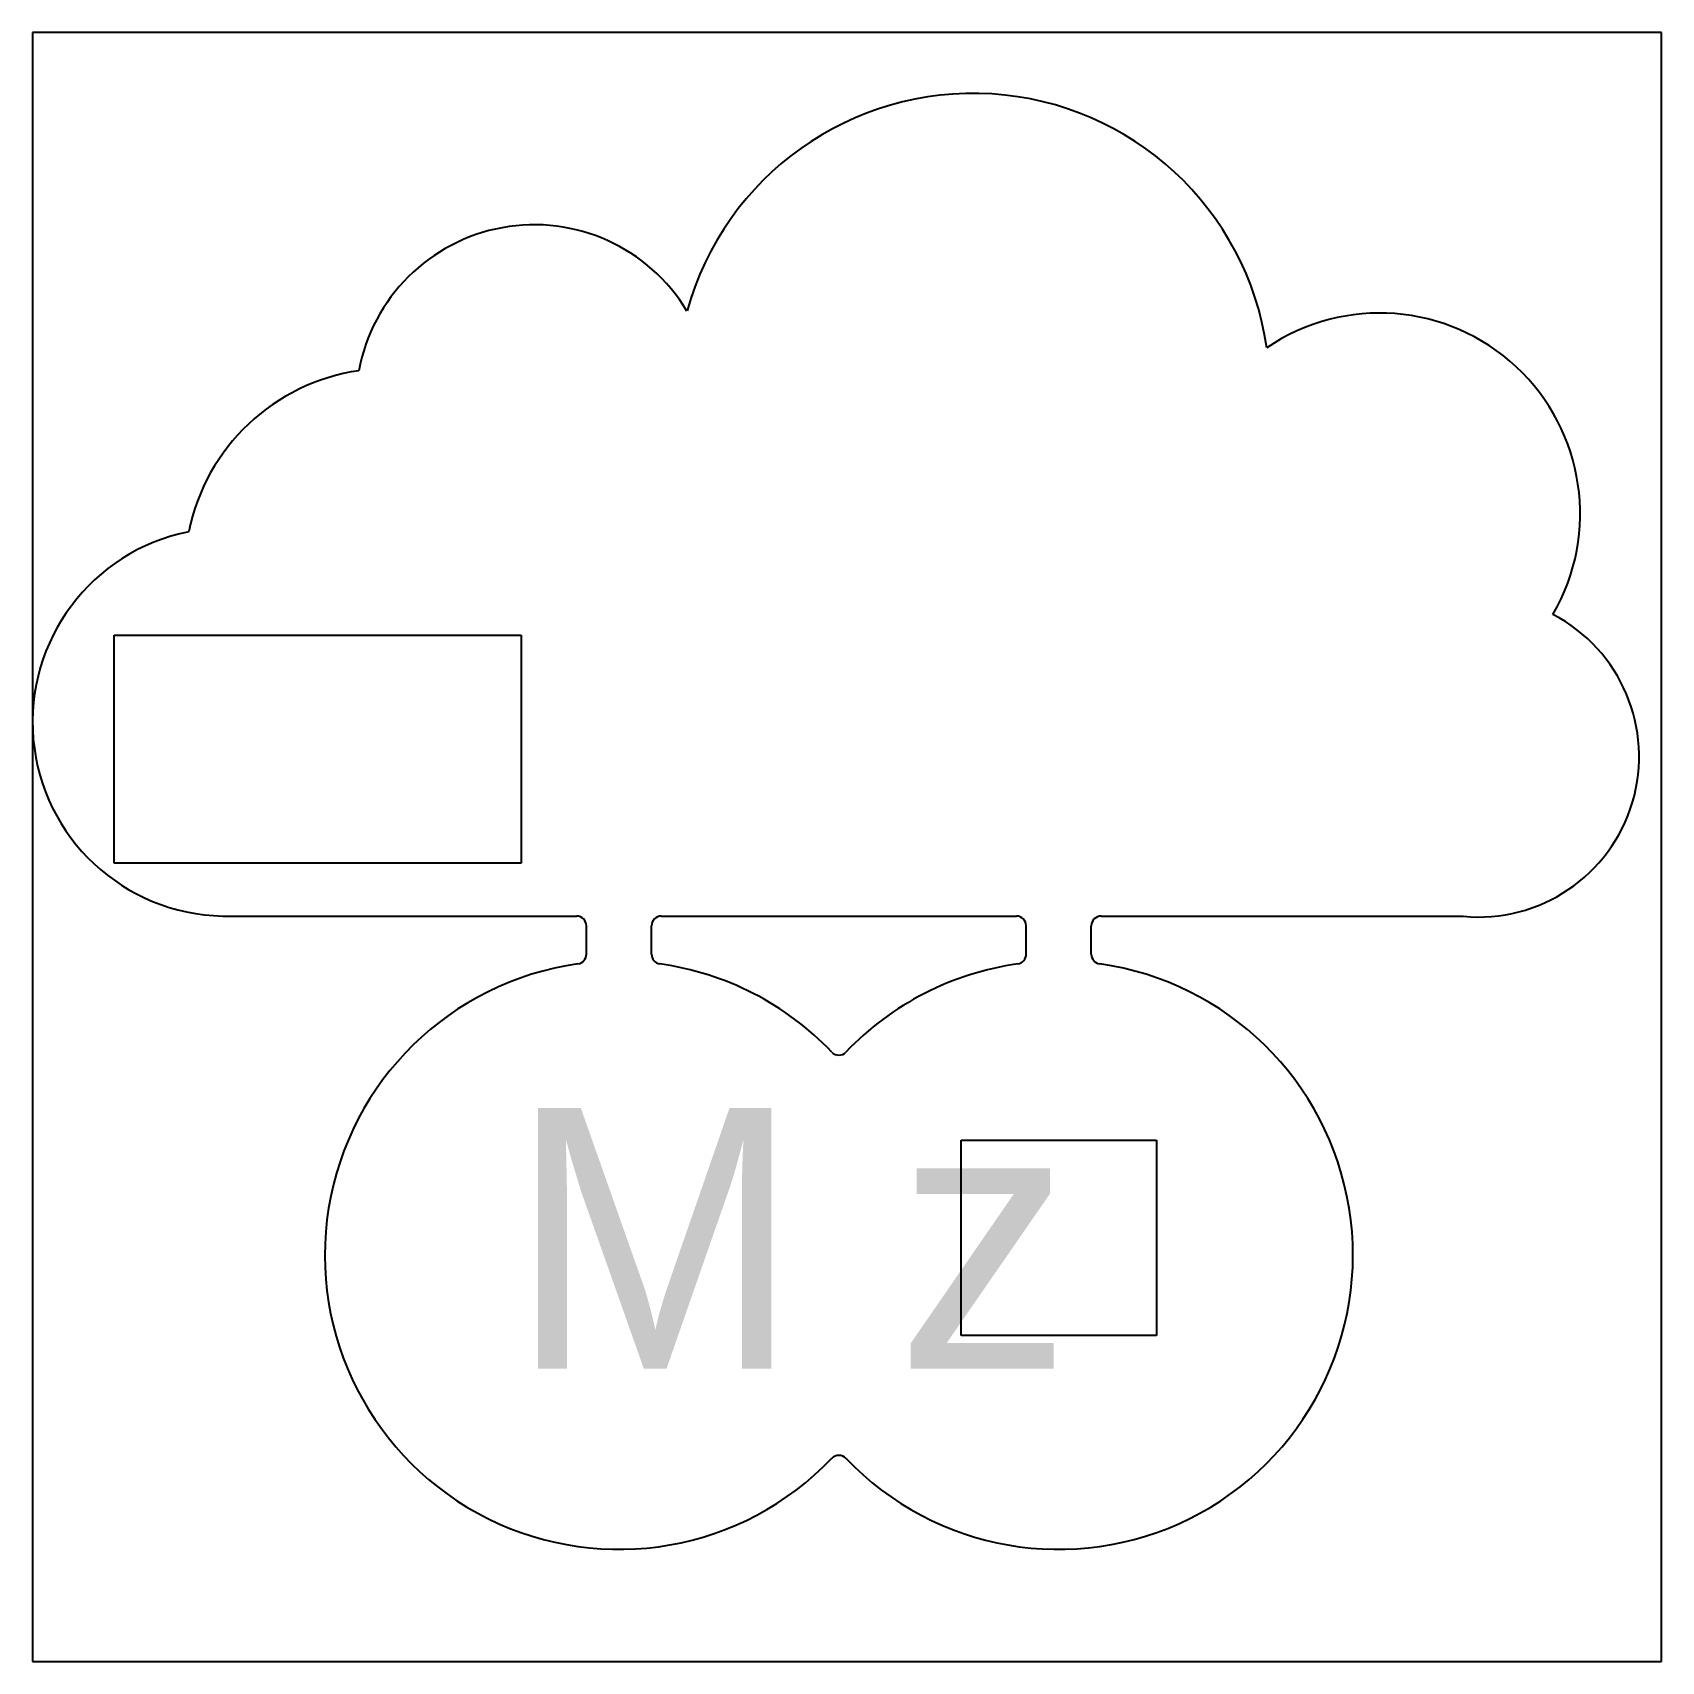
# Model space of a CAD drawing. Header units: millimetres. Extents: x -300 to -200, y -400 to -300.
import ezdxf

# ---------------------------------------------------------------- set-up
doc = ezdxf.new("R2010")
doc.units = ezdxf.units.MM
doc.layers.get('0').update_dxf_attribs({"lineweight": 25, "true_color": 0xffffff})
doc.layers.add('layer 1', color=3, linetype='Continuous', lineweight=25, true_color=0x00ff00)
doc.layers.add('layer 2', color=6, linetype='Continuous', lineweight=25, true_color=0xff00ff)
doc.styles.add('textstyle11', font='')
doc.styles.get('textstyle11').set_extended_font_data('BoomBox')

msp = doc.modelspace()

# ---------------------------------------------------------------- linework, layer by layer
for p, q in [((-200, -300), (-300, -300)), ((-300, -300), (-300, -400)), ((-200, -400), (-200, -300)), ((-300, -400), (-200, -400))]:
    msp.add_line(p, q)
at = {"layer": 'layer 1'}
for p, q in [((-288.32, -354.24), (-266.6, -354.24)), ((-266, -356.58), (-266, -354.84)), ((-262, -356.58), (-262, -354.84)), ((-261.4, -354.24), (-239.6, -354.24)), ((-239, -356.58), (-239, -354.84)), ((-235, -356.58), (-235, -354.84)), ((-234.4, -354.24), (-212.17, -354.25))]:
    msp.add_line(p, q, dxfattribs=at)
for centre, radius, start, end in [((-242.26, -321.95), 18.22, 8.2053, 164.5359), ((-269.2, -322.75), 10.95, 31.0951, 169.5499), ((-217.3, -329.53), 12.31, 329.8192, 124.2291), ((-278.18, -333.1), 12.47, 98.207, 168.6107), ((-288.09, -342.33), 11.91, 101.2276, 268.8523), ((-211.22, -344.45), 9.85, 264.4925, 62.4022), ((-266.6, -354.84), 0.6, 0, 89.996), ((-261.4, -354.84), 0.6, 89.996, 180), ((-239.6, -354.84), 0.6, 0, 89.996), ((-234.4, -354.84), 0.6, 89.996, 180), ((-266.6, -356.58), 0.6, 278.0077, 0), ((-261.4, -356.58), 0.6, 180, 261.9923), ((-239.6, -356.58), 0.6, 278.0077, 0), ((-234.4, -356.58), 0.6, 180, 261.9923), ((-264, -375.06), 18.06, 98.0077, 316.3293), ((-264, -375.06), 18.06, 43.6707, 81.9923), ((-237, -375.06), 18.06, 98.0077, 136.3293), ((-237, -375.06), 18.06, 223.6707, 81.9923), ((-250.5, -362.18), 0.6, 223.6707, 316.3293), ((-250.5, -387.95), 0.6, 43.6707, 136.3293)]:
    msp.add_arc(centre, radius, start, end, dxfattribs=at)
at = {"layer": 'layer 2'}
for p, q in [((-295, -337), (-270, -337)), ((-295, -351), (-295, -337)), ((-270, -337), (-270, -351)), ((-270, -351), (-295, -351)), ((-243, -380), (-243, -368)), ((-243, -368), (-231, -368)), ((-231, -368), (-231, -380)), ((-231, -380), (-243, -380))]:
    msp.add_line(p, q, dxfattribs=at)

# ---------------------------------------------------------------- texts
at = {"layer": 'layer 1', "insert": (-270.72, -366.02), "char_height": 12, "attachment_point": 1, "style": 'textstyle11'}
msp.add_mtext('\\H16;M z', dxfattribs=at)

doc.saveas('drawing.dxf')
